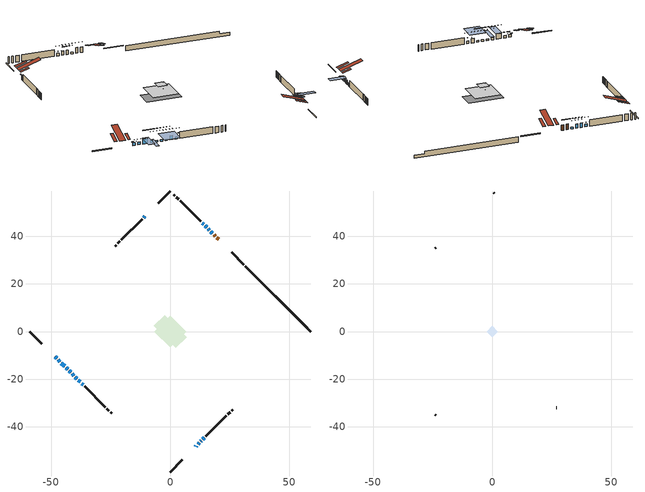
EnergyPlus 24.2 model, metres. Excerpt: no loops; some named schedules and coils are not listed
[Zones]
conditioned space
 floor outside (Floor1 construction): -1.83,0 0,1.83 1.83,0 0,-1.83 z0.61
 floor adiabatic (AdiabaticFloorConstruction): -6.66,0 0,6.66 6.66,0 0,-6.66 z0.61
 floor foundation (Slab1 construction): -6.84,2.41 -2.41,6.84 6.84,-2.41 2.41,-6.84 z-1.43
 wall outside (RimJoist1 construction): 0,-58.92 5.13,-53.79 / -58.92,0 -53.79,-5.13 / 0,58.92 -5.13,53.79 / 30.9,28.03 25.76,33.16 z0.61:0.91
 wall outside (AdiabaticWallConstruction 1): 20.25,38.68 19.6,39.32 / 18.95,39.98 18.36,40.56 z0.61:2.64
 wall outside (AdiabaticWallConstruction): 10.65,-48.28 11,-47.92 / 12.86,-46.07 13,-45.92 z0.61:1.98; -48.28,-10.65 -47.7,-11.23 / 14.01,44.91 13.44,45.49 / -37.09,-21.83 -36.52,-22.41 z0.61:1.58; -47.04,-11.88 -46.29,-12.64 / -43.68,-15.24 -43.07,-15.85 / 13.66,-45.27 14.27,-44.66 z0.61:1.53; -45.63,-13.29 -44.34,-14.59 z0.61:2.59; 11.66,-47.27 12.2,-46.72 / 16.4,42.52 15.86,43.06 / 15.21,43.72 14.67,44.26 / -10.65,48.28 -11.19,47.73 / -38.5,-20.42 -37.75,-21.18 z0.61:2.19; 17.71,41.22 17.06,41.87 / -42.42,-16.51 -41.77,-17.16 / -41.11,-17.81 -40.46,-18.46 / -39.81,-19.12 -39.16,-19.77 z0.61:1.17
 wall outside (Wall1 construction): 14.93,-44 23.54,-35.38 / -35.86,-23.06 -27.24,-31.68 / -11.85,47.08 -20.46,38.46 / 12.78,46.15 4.16,54.76 z0.61:3.05
 wall outside (Wall2 construction): 24.2,-34.72 25.09,-33.83 / -26.59,-32.34 -25.69,-33.23 / -21.12,37.8 -22.01,36.91 / 3.5,55.42 2.61,56.31 z0.61:3.05
 wall outside (Wall3 construction): 25.75,-33.18 26.19,-32.74 / -25.04,-33.89 -24.6,-34.33 / -22.67,36.25 -23.11,35.82 / 1.95,56.97 1.52,57.41 z0.61:3.05
 wall foundation (FoundationWall1 construction): 31.55,27.37,-1.43 31.55,27.37,0.61 56.19,2.74,0.61 56.19,2.74,-0.35 58.92,0,-0.35 58.92,0,-1.43
 window (WindowConstruction 12): 10.65,-48.27 11,-47.92 z0.61:1.98
 window (WindowConstruction 7): -48.27,-10.65 -47.7,-11.23 z0.61:1.58
 window (WindowConstruction 8): -47.04,-11.88 -46.29,-12.64 z0.61:1.52
 window (WindowConstruction 9): -45.63,-13.29 -44.34,-14.59 z0.61:2.59
 window (WindowConstruction 10): -43.68,-15.24 -43.07,-15.85 z0.61:1.52
 window (WindowConstruction 11): 11.66,-47.26 12.2,-46.73 z0.61:2.19
 window (WindowConstruction 14): 17.71,41.22 17.06,41.86 z0.61:1.17
 window (WindowConstruction 15): -42.41,-16.51 -41.77,-17.16 z0.61:1.17
 window (WindowConstruction 16): -41.11,-17.81 -40.46,-18.46 z0.61:1.17
 window (WindowConstruction 17): -39.81,-19.12 -39.16,-19.76 z0.61:1.17
 window (WindowConstruction 13): 12.86,-46.07 13,-45.92 z0.61:1.98
 window (WindowConstruction): 16.4,42.52 15.86,43.06 z0.61:2.19
 window (WindowConstruction 1): 15.21,43.72 14.67,44.26 z0.61:2.19
 window (WindowConstruction 2): 14.01,44.91 13.44,45.49 z0.61:1.58
 window (WindowConstruction 3): -10.65,48.27 -11.19,47.74 z0.61:2.19
 window (WindowConstruction 4): 13.66,-45.27 14.27,-44.66 z0.61:1.52
 window (WindowConstruction 5): -38.5,-20.42 -37.75,-21.18 z0.61:2.19
 window (WindowConstruction 6): -37.09,-21.83 -36.52,-22.41 z0.61:1.58
 door (Door): 20.24,38.68 19.6,39.32 z0.61:2.64
 door (Door 1): 18.95,39.98 18.36,40.56 z0.61:2.64
 ceiling adiabatic (AdiabaticFloorConstruction): 0,-6.66 6.66,0 0,6.66 -6.66,0 z0.61
 roof outside (Roof2 construction): 8.75,-50.18,3.05 2.93,-44.36,5.79 1.39,-45.89,5.79 7.21,-51.71,3.05; -50.18,-8.75,3.05 -44.36,-2.93,5.79 -45.89,-1.39,5.79 -51.71,-7.21,3.05; -8.75,50.18,3.05 -2.93,44.36,5.79 -1.39,45.89,5.79 -7.21,51.71,3.05; 22.15,36.78,3.05 16.33,30.96,5.79 17.86,29.42,5.79 23.68,35.24,3.05
 roof outside (Roof4 construction): 9.99,-48.93,3.05 7.75,-46.69,4.1 7.16,-47.28,4.1 9.4,-49.52,3.05; -48.93,-9.99,3.05 -46.69,-7.75,4.1 -47.28,-7.16,4.1 -49.52,-9.4,3.05; -9.99,48.93,3.05 -7.75,46.69,4.1 -7.16,47.28,4.1 -9.4,49.52,3.05; 20.9,38.02,3.05 18.66,35.78,4.1 19.25,35.19,4.1 21.49,37.43,3.05
attic - vented
 floor to conditioned space (Floor2 construction Reversed): -2.36,0 0,2.36 2.36,0 0,-2.36 z3.05
 floor to conditioned space (Floor3 construction Reversed): -1.83,0 0,1.83 1.83,0 0,-1.83 z3.05
 wall outside (Wall4 construction): 26.85,-32.08 27.05,-31.88 / -23.94,-34.98 -23.74,-35.19 / -23.77,35.16 -23.97,34.96 / 0.86,58.07 0.66,58.27 z0.61:3.05
 roof outside (Roof1 construction): 6.56,-52.37,3.05 3.65,-49.46,4.42 2.88,-50.23,4.42 5.79,-53.14,3.05; -52.37,-6.56,3.05 -49.46,-3.65,4.42 -50.23,-2.88,4.42 -53.14,-5.79,3.05; -6.56,52.37,3.05 -3.65,49.46,4.42 -2.88,50.23,4.42 -5.79,53.14,3.05; 24.34,34.59,3.05 21.43,31.68,4.42 22.2,30.91,4.42 25.11,33.82,3.05
shading: 11.26,-47.66 10.39,-48.54 11.46,-49.61 12.34,-48.74 z2.35; -47.37,-11.55 -48.6,-10.32 -48.64,-10.37 -47.42,-11.59 z2.04; -45.43,-13.5 -47.9,-11.02 -47.95,-11.06 -45.47,-13.54 z2.74; -44.2,-14.73 -45.77,-13.15 -50.09,-17.46 -48.51,-19.04 z2.79; -42.93,-16 -43.82,-15.1 -48.14,-19.41 -47.24,-20.31 z1.73; 12.53,-46.4 11.34,-47.59 15.65,-51.9 16.84,-50.71 z2.65; 14.69,44.23 20.08,38.85 20.12,38.89 14.73,44.28 z4.52; -38.54,-20.39 -45.65,-13.28 -45.69,-13.32 -38.58,-20.43 z5.74; -37.88,-21.05 -43.7,-15.23 -43.74,-15.27 -37.92,-21.09 z4.83; -37.43,-21.49 -41.53,-17.39 -45.85,-21.7 -41.75,-25.8 z3.61; 13.26,-45.66 12.6,-46.33 13.67,-47.4 14.34,-46.74 z2.35; 14.79,44.14 17.48,41.45 17.52,41.49 14.83,44.18 z3.71; 13.16,45.76 16.71,42.21 16.76,42.25 13.2,45.81 z4.32; 12.9,46.03 14.55,44.38 14.59,44.42 12.94,46.07 z2.34; -11.47,47.45 -10.37,48.56 -10.65,48.84 -11.75,47.74 z2.59; 14.41,-44.51 13.52,-45.41 13.8,-45.69 14.69,-44.8 z1.73; -36.02,-22.9 -40.23,-18.69 -40.27,-18.74 -36.07,-22.94 z4.63; -35.66,-23.27 -37.95,-20.97 -38,-21.01 -35.7,-23.31 z2.8
[Building]
Building 1: Terrain=Suburbs
[Site:Location]
Quebec Intl AP_QC: Latitude {deg}=46.8; Longitude {deg}=-71.38; Time Zone {hr}=-5; Elevation {m}=74; Keep Site Location Information=Yes
[Site:GroundTemperature:Shallow]
0.0108218, -2.24938, -2.43038, -1.3578, 2.94801, 7.23376, 10.9493, 13.303, 13.5029, 11.5886, 7.96783, 3.81355
[Site:WaterMainsTemperature]
Calculation Method=Schedule; Temperature Schedule=mains temperature schedule
[Material] Roughness=Rough; Thermal Absorptance=0.9
Name | Thickness {m} | Conductivity {W/m-K} | Density {kg/m3} | Specific Heat {J/kg-K} | Solar Absorptance | Visible Absorptance
asphalt or fiberglass shingles | 0.00635 | 0.162714 | 1121.4 | 1465.45 | 0.4 | 0.4
ceiling loosefill ins | 0.169333 | 0.0480833 | 16.02 | 1046.75 | 0.7 | 0.7
ceiling loosefill ins 1 | 0.254 | 0.0480833 | 16.02 | 1046.75 | 0.7 | 0.7
ceiling stud and cavity | 0.1397 | 0.367297 | 65.682 | 1177.47 | 0.7 | 0.7
ceiling stud and cavity 1 | 0.1397 | 0.205005 | 65.682 | 1177.47 | 0.7 | 0.7
concrete 4.0 in. | 0.1016 | 1.803125 | 2242.8 | 837.4 | 0.7 | 0.7
concrete 8.0 in. | 0.2032 | 1.803125 | 2242.8 | 837.4 | 0.7 | 0.7
door material | 0.04445 | 0.0451087 | 512.64 | 1214.23 | 0.7 | 0.7
exterior vertical ins | 0.0421978 | 0.029427 | 32.04 | 1214.23 | 0.7 | 0.7
floor covering | 0.0127 | 0.0433444 | 54.468 | 1339.84 | 0.6 | 0.6
floor rigid ins; rim joist rigid ins; roof rigid ins 1; wall rigid ins | 0.051816 | 0.029427 | 32.04 | 1214.23 | 0.7 | 0.7
floor rigid ins 1; wall rigid ins 1 | 0.512978 | 0.029427 | 32.04 | 1214.23 | 0.7 | 0.7
floor stud and cavity | 0.1397 | 0.0886258 | 92.3553 | 1139.71 | 0.7 | 0.7
floor stud and cavity 1 | 0.1397 | 1.75129 | 37.0049 | 1207.88 | 0.7 | 0.7
furniture material conditioned space 1 | 0.1524 | 0.115458 | 640.8 | 1214.23 | 0.6 | 0.6
gypsum board | 0.0127 | 0.160291 | 801 | 837.4 | 0.6 | 0.6
gypsum board 1 | 0.0127 | 0.160291 | 801 | 837.4 | 0.7 | 0.7
osb sheathing 0.5 in. | 0.0127 | 0.115458 | 512.64 | 1214.23 | 0.7 | 0.7
osb sheathing 0.75 in. | 0.01905 | 0.115458 | 512.64 | 1214.23 | 0.7 | 0.7
osb sheathing 2.0 in. | 0.0508 | 0.115458 | 512.64 | 1214.23 | 0.7 | 0.7
rim joist stud and cavity | 0.0508 | 0.0379815 | 125.044 | 1163.47 | 0.6 | 0.6
roof rigid ins | 0.103632 | 0.029427 | 32.04 | 1214.23 | 0.7 | 0.7
roof stud and cavity | 0.2032 | 0.0841241 | 78.34581 | 1123.46 | 0.7 | 0.7
roof stud and cavity 1 | 0.2032 | 1.4836 | 78.34581 | 1123.46 | 0.7 | 0.7
wall stud and cavity | 0.1397 | 0.181555 | 139.0536 | 1170.24 | 0.7 | 0.7
wall stud and cavity 1 | 0.1397 | 0.262716 | 139.0536 | 1170.24 | 0.7 | 0.7
wall stud and cavity 2 | 0.1397 | 0.0844025 | 139.0536 | 1170.24 | 0.7 | 0.7
wall stud and cavity 3 | 0.0889 | 6.1454 | 50.32683 | 1063.81 | 0.6 | 0.6
wall stud and cavity 4 | 0.0889 | 0.380278 | 52.3479 | 1209.89 | 0.7 | 0.7
wall stud and cavity 5 | 0.0889 | 0.391764 | 83.0341 | 1211.67 | 0.7 | 0.7
wood siding | 0.0254 | 0.102417 | 544.68 | 1172.36 | 0.4 | 0.4
wood siding 1 | 0.00254 | 0.102417 | 544.68 | 1172.36 | 0.4 | 0.4
wood siding 2; wood siding 3; wood siding 4 | 0.0254 | 0.102417 | 544.68 | 1172.36 | 0.7 | 0.7
[WindowMaterial:SimpleGlazingSystem]
Name | U-Factor {W/m2-K} | Solar Heat Gain Coefficient
WindowMaterial | 2.10767 | 0.53
WindowMaterial 1 | 2.13833 | 0.51
WindowMaterial 2 | 2.13663 | 0.51
WindowMaterial 3 | 2.063953 | 0.57
WindowMaterial 4 | 2.00661 | 0.6
WindowMaterial 5 | 2.12755 | 0.55
WindowMaterial 6 | 1.8022 | 0.4
WindowMaterial 7 | 2.07758 | 0.29
WindowMaterial 8 | 2.51422 | 0.42
[Construction]
AdiabaticFloorConstruction: floor stud and cavity 1, floor rigid ins 1, osb sheathing 0.75 in., floor covering
AdiabaticWallConstruction: wood siding 3, wall rigid ins 1, wall stud and cavity 4, gypsum board
AdiabaticWallConstruction 1: wood siding 4, wall rigid ins 1, wall stud and cavity 4, gypsum board
Door; Door 1: door material
Floor1 construction: floor stud and cavity, floor rigid ins, osb sheathing 0.75 in., floor covering
Floor2 construction Reversed: gypsum board, ceiling stud and cavity, ceiling loosefill ins
Floor3 construction Reversed: gypsum board, ceiling stud and cavity 1, ceiling loosefill ins 1
FoundationWall1 construction: concrete 8.0 in., gypsum board 1
furniture construction conditioned space 1: furniture material conditioned space 1
PartitionWallConstruction: gypsum board, wall stud and cavity 5, gypsum board
RimJoist1 construction: wood siding 2, rim joist rigid ins, osb sheathing 2.0 in., rim joist stud and cavity
Roof1 construction: asphalt or fiberglass shingles
Roof2 construction: asphalt or fiberglass shingles, roof rigid ins, osb sheathing 0.75 in., roof stud and cavity, gypsum board
Roof4 construction: asphalt or fiberglass shingles, roof rigid ins 1, osb sheathing 0.75 in., roof stud and cavity 1, gypsum board
Slab1 construction: concrete 4.0 in.
Wall1 construction: wood siding, wall rigid ins, osb sheathing 0.5 in., wall stud and cavity, gypsum board
Wall2 construction: wood siding, wall rigid ins, osb sheathing 0.5 in., wall stud and cavity 1, gypsum board
Wall3 construction: wood siding, osb sheathing 0.5 in., wall stud and cavity 2, gypsum board
Wall4 construction: wood siding 1, wall stud and cavity 3
WindowConstruction; WindowConstruction 1; WindowConstruction 11; WindowConstruction 3: WindowMaterial
WindowConstruction 10; WindowConstruction 4: WindowMaterial 2
WindowConstruction 12: WindowMaterial 6
WindowConstruction 13: WindowMaterial 7
WindowConstruction 14; WindowConstruction 15; WindowConstruction 16; WindowConstruction 17: WindowMaterial 8
WindowConstruction 2; WindowConstruction 6; WindowConstruction 7: WindowMaterial 1
WindowConstruction 5: WindowMaterial 3
WindowConstruction 8: WindowMaterial 4
WindowConstruction 9: WindowMaterial 5
[Zone] Multiplier=1; Part of Total Floor Area=Yes
Name | Volume {m3}
attic - vented | 3.97138
conditioned space | 508.7
[Space]
Name | Zone | Volume {m3}
attic - vented 1 | attic - vented | 3.97138
conditioned space 1 | conditioned space | 508.7
[ZoneInfiltration:EffectiveLeakageArea]
infil attic - vented 1: Zone or Space=attic - vented 1; Schedule=Always On Discrete; Effective Air Leakage Area {cm2}=658.708; Stack Coefficient=0.000264921; Wind Coefficient=1.09971e-05
[ZoneMixing]
whole house fan mix: Zone or Space=attic - vented; Schedule=Always On Continuous; Design Flow Rate Calculation Method=Flow/Zone; Design Flow Rate {m3/s}=0; Source Zone or Space=conditioned space
[SurfaceProperty:ExposedFoundationPerimeter]
Slab1: Exposed Perimeter Calculation Method=TotalExposedPerimeter; Total Exposed Perimeter {m}=38.711
[InternalMass] Zone or ZoneList=conditioned space; Space or SpaceList=conditioned space 1
Name | Construction | Surface Area {m2}
furniture mass conditioned space 1 | furniture construction conditioned space 1 | 70.968
partition wall mass | PartitionWallConstruction | 177.42
[Lights]
interior lighting: Zone or ZoneList or Space or SpaceList=conditioned space 1; Schedule=interior lighting schedule; Design Level Calculation Method=LightingLevel; Lighting Level {W}=343.2; Return Air Fraction=0; Fraction Radiant=0.6; Fraction Visible=0.2; Fraction Replaceable=1
[People]
occupants: Zone or ZoneList or Space or SpaceList=conditioned space 1; Number of People Schedule=occupants schedule; Number of People Calculation Method=People; Number of People=3; Fraction Radiant=0.314171; Sensible Heat Fraction=0.56303; Activity Level Schedule=occupants activity schedule; Carbon Dioxide Generation Rate {m3/s-W}=0; Enable ASHRAE 55 Comfort Warnings=No; Mean Radiant Temperature Calculation Type=EnclosureAveraged
[ElectricEquipment] Zone or ZoneList or Space or SpaceList=conditioned space 1; Design Level Calculation Method=EquipmentLevel
Name | Schedule | Design Level {W} | Fraction Latent | Fraction Radiant | Fraction Lost
clothes dryer | clothes dryer schedule | 140.772 | 0.015 | 0.081 | 0.85
clothes washer | clothes washer schedule | 32.1985 | 0.03 | 0.162 | 0.7
cooking range | cooking range schedule | 215.147 | 0.08 | 0.432 | 0.2
dishwasher | dishwasher schedule | 66.8632 | 0.3 | 0.18 | 0.4
fridge | fridge schedule | 72.9452 | 0 | 0.6 | 0
mech vent house fan | mech vent house fan schedule | 0 | 0 | 0 | 1
mech vent house fan cfis | mech vent house fan cfis schedule | 0 | 0 | 0 | 0
mech vent range fan 0 | mech vent range fan 0 schedule | 57 | 0 | 0 | 1
misc plug loads | misc plug loads schedule | 494.7 | 0.045 | 0.513 | 0.1
whole house fan | Always On Discrete | 0 | 0 | 0 | 1
[OtherEquipment] Zone or ZoneList or Space or SpaceList=conditioned space 1; Design Level Calculation Method=EquipmentLevel
Name | Fuel Type | Schedule | Design Level {W} | Fraction Latent | Fraction Radiant | Fraction Lost
clothes dryer 1 | Electricity | clothes dryer schedule | 0 | 0.015 | 0.081 | 0.85
cooking range 1 | Electricity | cooking range schedule | 0 | 0.08 | 0.432 | 0.2
general water use latent | None | general water use schedule | 62.594 | 1 | 0 | 0
general water use sensible | None | general water use schedule | -61.6891 | 0 | 0.6 | 0
mech vent house fan latent load | None | Always On Discrete | 0 | 1 | 0 | 0
mech vent house fan sensible load | None | Always On Discrete | 0 | 0 | 0 | 0
water heater energy adjustment1 | Electricity | Always On Discrete | 0.01 | 0 | 0 | 1
[ZoneInfiltration:DesignFlowRate] Zone or ZoneList or Space or SpaceList=conditioned space 1; Schedule=Always On Discrete; Design Flow Rate Calculation Method=Flow/Zone; Design Flow Rate {m3/s}=0
infil flow; natural vent flow; whole house fan flow
[ZoneControl:Thermostat]
conditioned space Thermostat: Zone or ZoneList=conditioned space; Control Type Schedule=conditioned space Thermostat Schedule; Control 1=conditioned space temperature setpoint; Temperature Difference Between Cutout And Setpoint {deltaC}=0
[ThermostatSetpoint:DualSetpoint]
conditioned space temperature setpoint: Heating Setpoint Temperature Schedule=heating setpoint; Cooling Setpoint Temperature Schedule=cooling setpoint
[AirLoopHVAC:UnitarySystem]
unit heater unitary system: Control Type=Load; Controlling Zone or Thermostat Location=conditioned space; Dehumidification Control Type=None; Availability Schedule=Always On Discrete; Supply Fan=unit heater supply fan; Fan Placement=BlowThrough; Supply Air Fan Operating Mode Schedule=unit heater auto fan schedule; Heating Coil=unit heater htg coil; DX Heating Coil Sizing Ratio=1; Use DOAS DX Cooling Coil=No; Minimum Supply Air Temperature {C}=2; Latent Load Control=SensibleOnlyLoadControl; Cooling Supply Air Flow Rate Method=None; Heating Supply Air Flow Rate Method=SupplyAirFlowRate; Heating Supply Air Flow Rate {m3/s}=0.575304; No Load Supply Air Flow Rate Method=SupplyAirFlowRate; No Load Supply Air Flow Rate {m3/s}=0; No Load Supply Air Flow Rate Control Set To Low Speed=Yes; Maximum Supply Air Temperature {C}=48.8889; Maximum Outdoor Dry-Bulb Temperature for Supplemental Heater Operation {C}=21; Ancillary On-Cycle Electric Power {W}=0; Ancillary Off-Cycle Electric Power {W}=0
[Zone equipment]
conditioned space: unit heater unitary system, electric baseboard
[Foundation:Kiva]
Foundation Kiva 1: Initial Indoor Air Temperature {C}=18; Wall Height Above Grade {m}=0.609996; Wall Depth Below Slab {m}=0.2032; Custom Block Material Name 1=exterior vertical ins; Custom Block Depth 1 {m}=2.04; Custom Block X Position 1 {m}=0.2159; Custom Block Z Position 1 {m}=0
[Foundation:Kiva:Settings]
Soil Conductivity {W/m-K}=0.849921; Soil Density {kg/m3}=1842.3; Soil Specific Heat {J/kg-K}=418.7; Ground Solar Absorptivity=0.9; Ground Thermal Absorptivity=0.9; Ground Surface Roughness {m}=0.03; Far-Field Width {m}=40; Deep-Ground Boundary Condition=ZeroFlux; Deep-Ground Depth {m}=40; Minimum Cell Dimension {m}=0.2; Maximum Cell Growth Coefficient=3; Simulation Timestep=Timestep
[Exterior:Lights]
exterior lighting: Schedule=exterior lighting schedule; Design Level {W}=75.6
[EnergyManagementSystem:Sensor] Output:Variable or Output:Meter Index Key=conditioned space
Name | Output:Variable or Output:Meter
conditioned_space_clg_unmet_s | Zone Cooling Setpoint Not Met Time
conditioned_space_htg_unmet_s | Zone Heating Setpoint Not Met Time
fridge_tin_s; tin_s; tin_s_1 | Zone Mean Air Temperature
tout_s | Zone Outdoor Air Drybulb Temperature
win_s | Zone Air Humidity Ratio
[Schedule:Constant]
Name | Hourly Value
Always On Continuous; mech vent house fan schedule; mech vent house fan cfis schedule; Always On Discrete | 1
occupants activity schedule | 117.228
fridge schedule; unit heater auto fan schedule | 0
[Schedule:Week:Daily]
interior lighting schedule Week Rule - Jan1-Jan27: interior lighting schedule day, interior lighting schedule day, interior lighting schedule day, interior lighting schedule day, interior lighting schedule day, interior lighting schedule day, interior lighting schedule day, interior lighting schedule default day, interior lighting schedule default day, interior lighting schedule default day, interior lighting schedule default day, interior lighting schedule default day
interior lighting schedule Week Rule - Jan28-Feb3: interior lighting schedule day, interior lighting schedule day, interior lighting schedule day, interior lighting schedule day, interior lighting schedule day 1, interior lighting schedule day 1, interior lighting schedule day 1, interior lighting schedule default day, interior lighting schedule default day, interior lighting schedule default day, interior lighting schedule default day, interior lighting schedule default day
interior lighting schedule Week Rule - Feb4-Feb24: interior lighting schedule day 1, interior lighting schedule day 1, interior lighting schedule day 1, interior lighting schedule day 1, interior lighting schedule day 1, interior lighting schedule day 1, interior lighting schedule day 1, interior lighting schedule default day, interior lighting schedule default day, interior lighting schedule default day, interior lighting schedule default day, interior lighting schedule default day
interior lighting schedule Week Rule - Feb25-Mar3: interior lighting schedule day 1, interior lighting schedule day 1, interior lighting schedule day 1, interior lighting schedule day 1, interior lighting schedule day 2, interior lighting schedule day 2, interior lighting schedule day 2, interior lighting schedule default day, interior lighting schedule default day, interior lighting schedule default day, interior lighting schedule default day, interior lighting schedule default day
interior lighting schedule Week Rule - Mar4-Mar31: interior lighting schedule day 2, interior lighting schedule day 2, interior lighting schedule day 2, interior lighting schedule day 2, interior lighting schedule day 2, interior lighting schedule day 2, interior lighting schedule day 2, interior lighting schedule default day, interior lighting schedule default day, interior lighting schedule default day, interior lighting schedule default day, interior lighting schedule default day
interior lighting schedule Week Rule - Apr1-Apr28: interior lighting schedule day 3, interior lighting schedule day 3, interior lighting schedule day 3, interior lighting schedule day 3, interior lighting schedule day 3, interior lighting schedule day 3, interior lighting schedule day 3, interior lighting schedule default day, interior lighting schedule default day, interior lighting schedule default day, interior lighting schedule default day, interior lighting schedule default day
interior lighting schedule Week Rule - Apr29-May5: interior lighting schedule day 3, interior lighting schedule day 3, interior lighting schedule day 4, interior lighting schedule day 4, interior lighting schedule day 4, interior lighting schedule day 4, interior lighting schedule day 4, interior lighting schedule default day, interior lighting schedule default day, interior lighting schedule default day, interior lighting schedule default day, interior lighting schedule default day
interior lighting schedule Week Rule - May6-May26: interior lighting schedule day 4, interior lighting schedule day 4, interior lighting schedule day 4, interior lighting schedule day 4, interior lighting schedule day 4, interior lighting schedule day 4, interior lighting schedule day 4, interior lighting schedule default day, interior lighting schedule default day, interior lighting schedule default day, interior lighting schedule default day, interior lighting schedule default day
interior lighting schedule Week Rule - May27-Jun2: interior lighting schedule day 4, interior lighting schedule day 4, interior lighting schedule day 4, interior lighting schedule day 4, interior lighting schedule day 4, interior lighting schedule day 5, interior lighting schedule day 5, interior lighting schedule default day, interior lighting schedule default day, interior lighting schedule default day, interior lighting schedule default day, interior lighting schedule default day
interior lighting schedule Week Rule - Jun3-Jun30: interior lighting schedule day 5, interior lighting schedule day 5, interior lighting schedule day 5, interior lighting schedule day 5, interior lighting schedule day 5, interior lighting schedule day 5, interior lighting schedule day 5, interior lighting schedule default day, interior lighting schedule default day, interior lighting schedule default day, interior lighting schedule default day, interior lighting schedule default day
interior lighting schedule Week Rule - Jul1-Jul28: interior lighting schedule day 6, interior lighting schedule day 6, interior lighting schedule day 6, interior lighting schedule day 6, interior lighting schedule day 6, interior lighting schedule day 6, interior lighting schedule day 6, interior lighting schedule default day, interior lighting schedule default day, interior lighting schedule default day, interior lighting schedule default day, interior lighting schedule default day
interior lighting schedule Week Rule - Jul29-Aug4: interior lighting schedule day 6, interior lighting schedule day 6, interior lighting schedule day 6, interior lighting schedule day 7, interior lighting schedule day 7, interior lighting schedule day 7, interior lighting schedule day 7, interior lighting schedule default day, interior lighting schedule default day, interior lighting schedule default day, interior lighting schedule default day, interior lighting schedule default day
interior lighting schedule Week Rule - Aug5-Aug25: interior lighting schedule day 7, interior lighting schedule day 7, interior lighting schedule day 7, interior lighting schedule day 7, interior lighting schedule day 7, interior lighting schedule day 7, interior lighting schedule day 7, interior lighting schedule default day, interior lighting schedule default day, interior lighting schedule default day, interior lighting schedule default day, interior lighting schedule default day
interior lighting schedule Week Rule - Aug26-Sep1: interior lighting schedule day 7, interior lighting schedule day 7, interior lighting schedule day 7, interior lighting schedule day 7, interior lighting schedule day 7, interior lighting schedule day 7, interior lighting schedule day 8, interior lighting schedule default day, interior lighting schedule default day, interior lighting schedule default day, interior lighting schedule default day, interior lighting schedule default day
interior lighting schedule Week Rule - Sep2-Sep29: interior lighting schedule day 8, interior lighting schedule day 8, interior lighting schedule day 8, interior lighting schedule day 8, interior lighting schedule day 8, interior lighting schedule day 8, interior lighting schedule day 8, interior lighting schedule default day, interior lighting schedule default day, interior lighting schedule default day, interior lighting schedule default day, interior lighting schedule default day
interior lighting schedule Week Rule - Sep30-Oct6: interior lighting schedule day 8, interior lighting schedule day 9, interior lighting schedule day 9, interior lighting schedule day 9, interior lighting schedule day 9, interior lighting schedule day 9, interior lighting schedule day 9, interior lighting schedule default day, interior lighting schedule default day, interior lighting schedule default day, interior lighting schedule default day, interior lighting schedule default day
interior lighting schedule Week Rule - Oct7-Oct27: interior lighting schedule day 9, interior lighting schedule day 9, interior lighting schedule day 9, interior lighting schedule day 9, interior lighting schedule day 9, interior lighting schedule day 9, interior lighting schedule day 9, interior lighting schedule default day, interior lighting schedule default day, interior lighting schedule default day, interior lighting schedule default day, interior lighting schedule default day
interior lighting schedule Week Rule - Oct28-Nov3: interior lighting schedule day 9, interior lighting schedule day 9, interior lighting schedule day 9, interior lighting schedule day 9, interior lighting schedule day 10, interior lighting schedule day 10, interior lighting schedule day 10, interior lighting schedule default day, interior lighting schedule default day, interior lighting schedule default day, interior lighting schedule default day, interior lighting schedule default day
interior lighting schedule Week Rule - Nov4-Nov24: interior lighting schedule day 10, interior lighting schedule day 10, interior lighting schedule day 10, interior lighting schedule day 10, interior lighting schedule day 10, interior lighting schedule day 10, interior lighting schedule day 10, interior lighting schedule default day, interior lighting schedule default day, interior lighting schedule default day, interior lighting schedule default day, interior lighting schedule default day
interior lighting schedule Week Rule - Nov25-Dec1: interior lighting schedule day 10, interior lighting schedule day 10, interior lighting schedule day 10, interior lighting schedule day 10, interior lighting schedule day 10, interior lighting schedule day 10, interior lighting schedule day 11, interior lighting schedule default day, interior lighting schedule default day, interior lighting schedule default day, interior lighting schedule default day, interior lighting schedule default day
interior lighting schedule Week Rule - Dec2-Dec31: interior lighting schedule day 11, interior lighting schedule day 11, interior lighting schedule day 11, interior lighting schedule day 11, interior lighting schedule day 11, interior lighting schedule day 11, interior lighting schedule day 11, interior lighting schedule default day, interior lighting schedule default day, interior lighting schedule default day, interior lighting schedule default day, interior lighting schedule default day
occupants schedule Week Rule - Jan1-Dec31: occupants schedule day, occupants schedule day, occupants schedule day, occupants schedule day, occupants schedule day, occupants schedule day, occupants schedule day, occupants schedule default day, occupants schedule default day, occupants schedule default day, occupants schedule default day, occupants schedule default day
clothes dryer schedule Week Rule - Jan1-Dec31: clothes dryer schedule day, clothes dryer schedule day, clothes dryer schedule day, clothes dryer schedule day, clothes dryer schedule day, clothes dryer schedule day, clothes dryer schedule day, clothes dryer schedule default day, clothes dryer schedule default day, clothes dryer schedule default day, clothes dryer schedule default day, clothes dryer schedule default day
clothes washer schedule Week Rule - Jan1-Dec31: clothes washer schedule day, clothes washer schedule day, clothes washer schedule day, clothes washer schedule day, clothes washer schedule day, clothes washer schedule day, clothes washer schedule day, clothes washer schedule default day, clothes washer schedule default day, clothes washer schedule default day, clothes washer schedule default day, clothes washer schedule default day
cooking range schedule Week Rule - Jan1-Dec31: cooking range schedule day, cooking range schedule day, cooking range schedule day, cooking range schedule day, cooking range schedule day, cooking range schedule day, cooking range schedule day, cooking range schedule default day, cooking range schedule default day, cooking range schedule default day, cooking range schedule default day, cooking range schedule default day
dishwasher schedule Week Rule - Jan1-Dec31: dishwasher schedule day, dishwasher schedule day, dishwasher schedule day, dishwasher schedule day, dishwasher schedule day, dishwasher schedule day, dishwasher schedule day, dishwasher schedule default day, dishwasher schedule default day, dishwasher schedule default day, dishwasher schedule default day, dishwasher schedule default day
mech vent range fan 0 schedule Week Rule - Jan1-Dec31: mech vent range fan 0 schedule day, mech vent range fan 0 schedule day, mech vent range fan 0 schedule day, mech vent range fan 0 schedule day, mech vent range fan 0 schedule day, mech vent range fan 0 schedule day, mech vent range fan 0 schedule day, mech vent range fan 0 schedule default day, mech vent range fan 0 schedule default day, mech vent range fan 0 schedule default day, mech vent range fan 0 schedule default day, mech vent range fan 0 schedule default day
misc plug loads schedule Week Rule - Jan1-Dec31: misc plug loads schedule day, misc plug loads schedule day, misc plug loads schedule day, misc plug loads schedule day, misc plug loads schedule day, misc plug loads schedule day, misc plug loads schedule day, misc plug loads schedule default day, misc plug loads schedule default day, misc plug loads schedule default day, misc plug loads schedule default day, misc plug loads schedule default day
general water use schedule Week Rule - Jan1-Dec31: general water use schedule day, general water use schedule day, general water use schedule day, general water use schedule day, general water use schedule day, general water use schedule day, general water use schedule day, general water use schedule default day, general water use schedule default day, general water use schedule default day, general water use schedule default day, general water use schedule default day
exterior lighting schedule Week Rule - Jan1-Jan27: exterior lighting schedule day, exterior lighting schedule day, exterior lighting schedule day, exterior lighting schedule day, exterior lighting schedule day, exterior lighting schedule day, exterior lighting schedule day, exterior lighting schedule default day, exterior lighting schedule default day, exterior lighting schedule default day, exterior lighting schedule default day, exterior lighting schedule default day
exterior lighting schedule Week Rule - Jan28-Feb3: exterior lighting schedule day, exterior lighting schedule day, exterior lighting schedule day, exterior lighting schedule day, exterior lighting schedule day 1, exterior lighting schedule day 1, exterior lighting schedule day 1, exterior lighting schedule default day, exterior lighting schedule default day, exterior lighting schedule default day, exterior lighting schedule default day, exterior lighting schedule default day
exterior lighting schedule Week Rule - Feb4-Feb24: exterior lighting schedule day 1, exterior lighting schedule day 1, exterior lighting schedule day 1, exterior lighting schedule day 1, exterior lighting schedule day 1, exterior lighting schedule day 1, exterior lighting schedule day 1, exterior lighting schedule default day, exterior lighting schedule default day, exterior lighting schedule default day, exterior lighting schedule default day, exterior lighting schedule default day
exterior lighting schedule Week Rule - Feb25-Mar3: exterior lighting schedule day 1, exterior lighting schedule day 1, exterior lighting schedule day 1, exterior lighting schedule day 1, exterior lighting schedule day 2, exterior lighting schedule day 2, exterior lighting schedule day 2, exterior lighting schedule default day, exterior lighting schedule default day, exterior lighting schedule default day, exterior lighting schedule default day, exterior lighting schedule default day
[Schedule:Year]
interior lighting schedule: interior lighting schedule Week Rule - Jan1-Jan27, 1, 1, 1, 27, interior lighting schedule Week Rule - Jan28-Feb3, 1, 28, 2, 3, interior lighting schedule Week Rule - Feb4-Feb24, 2, 4, 2, 24, interior lighting schedule Week Rule - Feb25-Mar3, 2, 25, 3, 3, interior lighting schedule Week Rule - Mar4-Mar31, 3, 4, 3, 31, interior lighting schedule Week Rule - Apr1-Apr28, 4, 1, 4, 28, interior lighting schedule Week Rule - Apr29-May5, 4, 29, 5, 5, interior lighting schedule Week Rule - May6-May26, 5, 6, 5, 26, interior lighting schedule Week Rule - May27-Jun2, 5, 27, 6, 2, interior lighting schedule Week Rule - Jun3-Jun30, 6, 3, 6, 30, interior lighting schedule Week Rule - Jul1-Jul28, 7, 1, 7, 28, interior lighting schedule Week Rule - Jul29-Aug4, 7, 29, 8, 4, interior lighting schedule Week Rule - Aug5-Aug25, 8, 5, 8, 25, interior lighting schedule Week Rule - Aug26-Sep1, 8, 26, 9, 1, interior lighting schedule Week Rule - Sep2-Sep29, 9, 2, 9, 29, interior lighting schedule Week Rule - Sep30-Oct6, 9, 30, 10, 6, interior lighting schedule Week Rule - Oct7-Oct27, 10, 7, 10, 27, interior lighting schedule Week Rule - Oct28-Nov3, 10, 28, 11, 3, interior lighting schedule Week Rule - Nov4-Nov24, 11, 4, 11, 24, interior lighting schedule Week Rule - Nov25-Dec1, 11, 25, 12, 1, interior lighting schedule Week Rule - Dec2-Dec31, 12, 2, 12, 31
occupants schedule: occupants schedule Week Rule - Jan1-Dec31, 1, 1, 12, 31
clothes dryer schedule: clothes dryer schedule Week Rule - Jan1-Dec31, 1, 1, 12, 31
clothes washer schedule: clothes washer schedule Week Rule - Jan1-Dec31, 1, 1, 12, 31
cooking range schedule: cooking range schedule Week Rule - Jan1-Dec31, 1, 1, 12, 31
dishwasher schedule: dishwasher schedule Week Rule - Jan1-Dec31, 1, 1, 12, 31
mech vent range fan 0 schedule: mech vent range fan 0 schedule Week Rule - Jan1-Dec31, 1, 1, 12, 31
misc plug loads schedule: misc plug loads schedule Week Rule - Jan1-Dec31, 1, 1, 12, 31
general water use schedule: general water use schedule Week Rule - Jan1-Dec31, 1, 1, 12, 31
exterior lighting schedule: exterior lighting schedule Week Rule - Jan1-Jan27, 1, 1, 1, 27, exterior lighting schedule Week Rule - Jan28-Feb3, 1, 28, 2, 3, exterior lighting schedule Week Rule - Feb4-Feb24, 2, 4, 2, 24, exterior lighting schedule Week Rule - Feb25-Mar3, 2, 25, 3, 3, exterior lighting schedule Week Rule - Mar4-Mar31, 3, 4, 3, 31, exterior lighting schedule Week Rule - Apr1-Apr28, 4, 1, 4, 28, exterior lighting schedule Week Rule - Apr29-May5, 4, 29, 5, 5, exterior lighting schedule Week Rule - May6-May26, 5, 6, 5, 26, exterior lighting schedule Week Rule - May27-Jun2, 5, 27, 6, 2, exterior lighting schedule Week Rule - Jun3-Jun30, 6, 3, 6, 30, exterior lighting schedule Week Rule - Jul1-Jul28, 7, 1, 7, 28, exterior lighting schedule Week Rule - Jul29-Aug4, 7, 29, 8, 4, exterior lighting schedule Week Rule - Aug5-Aug25, 8, 5, 8, 25, exterior lighting schedule Week Rule - Aug26-Sep1, 8, 26, 9, 1, exterior lighting schedule Week Rule - Sep2-Sep29, 9, 2, 9, 29, exterior lighting schedule Week Rule - Sep30-Oct6, 9, 30, 10, 6, exterior lighting schedule Week Rule - Oct7-Oct27, 10, 7, 10, 27, exterior lighting schedule Week Rule - Oct28-Nov3, 10, 28, 11, 3, exterior lighting schedule Week Rule - Nov4-Nov24, 11, 4, 11, 24, exterior lighting schedule Week Rule - Nov25-Dec1, 11, 25, 12, 1, exterior lighting schedule Week Rule - Dec2-Dec31, 12, 2, 12, 31
[Schedule:Compact]
conditioned space Thermostat Schedule: Through: 12/31, For: AllDays, Until: 24:00, 4
mains temperature schedule: Through: 01/01, For: AllDays, Until: 24:00, 5.175, Through: 01/02, For: AllDays, Until: 24:00, 5.10167, Through: 01/03, For: AllDays, Until: 24:00, 5.02889, Through: 01/04, For: AllDays, Until: 24:00, 4.95778, Through: 01/05, For: AllDays, Until: 24:00, 4.88778, Through: 01/06, For: AllDays, Until: 24:00, 4.81833, Through: 01/07, For: AllDays, Until: 24:00, 4.75056, Through: 01/08, For: AllDays, Until: 24:00, 4.68389, Through: 01/09, For: AllDays, Until: 24:00, 4.61833, Through: 01/10, For: AllDays, Until: 24:00, 4.55389, Through: 01/11, For: AllDays, Until: 24:00, 4.49056, Through: 01/12, For: AllDays, Until: 24:00, 4.42889, Through: 01/13, For: AllDays, Until: 24:00, 4.36778, Through: 01/14, For: AllDays, Until: 24:00, 4.30889, Through: 01/15, For: AllDays, Until: 24:00, 4.25056, Through: 01/16, For: AllDays, Until: 24:00, 4.19389, Through: 01/17, For: AllDays, Until: 24:00, 4.13833, Through: 01/18, For: AllDays, Until: 24:00, 4.08444, Through: 01/19, For: AllDays, Until: 24:00, 4.03167, Through: 01/20, For: AllDays, Until: 24:00, 3.98056, Through: 01/21, For: AllDays, Until: 24:00, 3.93056, Through: 01/22, For: AllDays, Until: 24:00, 3.88222, Through: 01/23, For: AllDays, Until: 24:00, 3.835, Through: 01/24, For: AllDays, Until: 24:00, 3.78944, Through: 01/25, For: AllDays, Until: 24:00, 3.74556, Through: 01/26, For: AllDays, Until: 24:00, 3.70278, Through: 01/27, For: AllDays, Until: 24:00, 3.66167, Through: 01/28, For: AllDays, Until: 24:00, 3.62167, Through: 01/29, For: AllDays, Until: 24:00, 3.58389, Through: 01/30, For: AllDays, Until: 24:00, 3.54722, Through: 01/31, For: AllDays, Until: 24:00, 3.51167, Through: 02/01, For: AllDays, Until: 24:00, 3.47833, Through: 02/02, For: AllDays, Until: 24:00, 3.44611, Through: 02/03, For: AllDays, Until: 24:00, 3.41556, Through: 02/04, For: AllDays, Until: 24:00, 3.38667, Through: 02/05, For: AllDays, Until: 24:00, 3.35944, Through: 02/06, For: AllDays, Until: 24:00, 3.33389, Through: 02/07, For: AllDays, Until: 24:00, 3.30944, Through: 02/08, For: AllDays, Until: 24:00, 3.28667, Through: 02/09, For: AllDays, Until: 24:00, 3.26611, Through: 02/10, For: AllDays, Until: 24:00, 3.24667, Through: 02/11, For: AllDays, Until: 24:00, 3.22889, Through: 02/12, For: AllDays, Until: 24:00, 3.21278, Through: 02/13, For: AllDays, Until: 24:00, 3.19833, Through: 02/14, For: AllDays, Until: 24:00, 3.18556, Through: 02/15, For: AllDays, Until: 24:00, 3.17389, Through: 02/16, For: AllDays, Until: 24:00, 3.16444, Through: 02/17, For: AllDays, Until: 24:00, 3.15667, Through: 02/18, For: AllDays, Until: 24:00, 3.15056, Through: 02/19, For: AllDays, Until: 24:00, 3.14556, Through: 02/20, For: AllDays, Until: 24:00, 3.14278, Through: 02/21, For: AllDays, Until: 24:00, 3.14111, Through: 02/22, For: AllDays, Until: 24:00, 3.14167, Through: 02/23, For: AllDays, Until: 24:00, 3.14333, Through: 02/24, For: AllDays, Until: 24:00, 3.14722, Through: 02/25, For: AllDays, Until: 24:00, 3.15222, Through: 02/26, For: AllDays, Until: 24:00, 3.15944, Through: 02/27, For: AllDays, Until: 24:00, 3.16778, Through: 02/28, For: AllDays, Until: 24:00, 3.17778, Through: 03/01, For: AllDays, Until: 24:00, 3.18944, Through: 03/02, For: AllDays, Until: 24:00, 3.20333, Through: 03/03, For: AllDays, Until: 24:00, 3.21833, Through: 03/04, For: AllDays, Until: 24:00, 3.235, Through: 03/05, For: AllDays, Until: 24:00, 3.25333, Through: 03/06, For: AllDays, Until: 24:00, 3.27333, Through: 03/07, For: AllDays, Until: 24:00, 3.29444, Through: 03/08, For: AllDays, Until: 24:00, 3.31778, Through: 03/09, For: AllDays, Until: 24:00, 3.34222, Through: 03/10, For: AllDays, Until: 24:00, 3.36889, Through: 03/11, For: AllDays, Until: 24:00, 3.39667, Through: 03/12, For: AllDays, Until: 24:00, 3.42611, Through: 03/13, For: AllDays, Until: 24:00, 3.45722, Through: 03/14, For: AllDays, Until: 24:00, 3.49, Through: 03/15, For: AllDays, Until: 24:00, 3.52389, Through: 03/16, For: AllDays, Until: 24:00, 3.55944, Through: 03/17, For: AllDays, Until: 24:00, 3.59667, Through: 03/18, For: AllDays, Until: 24:00, 3.63556, Through: 03/19, For: AllDays, Until: 24:00, 3.67556, Through: 03/20, For: AllDays, Until: 24:00, 3.71722, Through: 03/21, For: AllDays, Until: 24:00, 3.76056, Through: 03/22, For: AllDays, Until: 24:00, 3.80556, Through: 03/23, For: AllDays, Until: 24:00, 3.85111, Through: 03/24, For: AllDays, Until: 24:00, 3.89889, Through: 03/25, For: AllDays, Until: 24:00, 3.94778, Through: 03/26, For: AllDays, Until: 24:00, 3.99833, Through: 03/27, For: AllDays, Until: 24:00, 4.05, Through: 03/28, For: AllDays, Until: 24:00, 4.10333, Through: 03/29, For: AllDays, Until: 24:00, 4.15778, Through: 03/30, For: AllDays, Until: 24:00, 4.21333, Through: 03/31, For: AllDays, Until: 24:00, 4.27056, Through: 04/01, For: AllDays, Until: 24:00, 4.32944, Through: 04/02, For: AllDays, Until: 24:00, 4.38889, Through: 04/03, For: AllDays, Until: 24:00, 4.45, Through: 04/04, For: AllDays, Until: 24:00, 4.51222, Through: 04/05, For: AllDays, Until: 24:00, 4.57611, Through: 04/06, For: AllDays, Until: 24:00, 4.64056, Through: 04/07, For: AllDays, Until: 24:00, 4.70667, Through: 04/08, For: AllDays, Until: 24:00, 4.77389, Through: 04/09, For: AllDays, Until: 24:00, 4.84222, Through: 04/10, For: AllDays, Until: 24:00, 4.91167, Through: 04/11, For: AllDays, Until: 24:00, 4.98278, Through: 04/12, For: AllDays, Until: 24:00, 5.05444, Through: 04/13, For: AllDays, Until: 24:00, 5.12722, Through: 04/14, For: AllDays, Until: 24:00, 5.20111, Through: 04/15, For: AllDays, Until: 24:00, 5.27611, Through: 04/16, For: AllDays, Until: 24:00, 5.35167, Through: 04/17, For: AllDays, Until: 24:00, 5.42889, Through: 04/18, For: AllDays, Until: 24:00, 5.50667, Through: 04/19, For: AllDays, Until: 24:00, 5.58556, Through: 04/20, For: AllDays, Until: 24:00, 5.665, Through: 04/21, For: AllDays, Until: 24:00, 5.74611, Through: 04/22, For: AllDays, Until: 24:00, 5.82722, Through: 04/23, For: AllDays, Until: 24:00, 5.91, Through: 04/24, For: AllDays, Until: 24:00, 5.99278, Through: 04/25, For: AllDays, Until: 24:00, 6.07722, Through: 04/26, For: AllDays, Until: 24:00, 6.16167, Through: 04/27, For: AllDays, Until: 24:00, 6.24722, Through: 04/28, For: AllDays, Until: 24:00, 6.33389, Through: 04/29, For: AllDays, Until: 24:00, 6.42056, Through: 04/30, For: AllDays, Until: 24:00, 6.50833, Through: 05/01, For: AllDays, Until: 24:00, 6.59667, Through: 05/02, For: AllDays, Until: 24:00, 6.68556, Through: 05/03, For: AllDays, Until: 24:00, 6.775, Through: 05/04, For: AllDays, Until: 24:00, 6.86556, Through: 05/05, For: AllDays, Until: 24:00, 6.95611, Through: 05/06, For: AllDays, Until: 24:00, 7.04722, Through: 05/07, For: AllDays, Until: 24:00, 7.13889, Through: 05/08, For: AllDays, Until: 24:00, 7.23111, Through: 05/09, For: AllDays, Until: 24:00, 7.32333, Through: 05/10, For: AllDays, Until: 24:00, 7.41667, Through: 05/11, For: AllDays, Until: 24:00, 7.51, Through: 05/12, For: AllDays, Until: 24:00, 7.60389, Through: 05/13, For: AllDays, Until: 24:00, 7.69778, Through: 05/14, For: AllDays, Until: 24:00, 7.79222, Through: 05/15, For: AllDays, Until: 24:00, 7.88667, Through: 05/16, For: AllDays, Until: 24:00, 7.98167, Through: 05/17, For: AllDays, Until: 24:00, 8.07667, Through: 05/18, For: AllDays, Until: 24:00, 8.17167, Through: 05/19, For: AllDays, Until: 24:00, 8.26722, Through: 05/20, For: AllDays, Until: 24:00, 8.36278, Through: 05/21, For: AllDays, Until: 24:00, 8.45833, Through: 05/22, For: AllDays, Until: 24:00, 8.55444, Through: 05/23, For: AllDays, Until: 24:00, 8.65, Through: 05/24, For: AllDays, Until: 24:00, 8.74611, Through: 05/25, For: AllDays, Until: 24:00, 8.84167, Through: 05/26, For: AllDays, Until: 24:00, 8.93722, Through: 05/27, For: AllDays, Until: 24:00, 9.03333, Through: 05/28, For: AllDays, Until: 24:00, 9.12889, Through: 05/29, For: AllDays, Until: 24:00, 9.22389, Through: 05/30, For: AllDays, Until: 24:00, 9.31944, Through: 05/31, For: AllDays, Until: 24:00, 9.41444, Through: 06/01, For: AllDays, Until: 24:00, 9.50944, Through: 06/02, For: AllDays, Until: 24:00, 9.60389, Through: 06/03, For: AllDays, Until: 24:00, 9.69833, Through: 06/04, For: AllDays, Until: 24:00, 9.79278, Through: 06/05, For: AllDays, Until: 24:00, 9.88667, Through: 06/06, For: AllDays, Until: 24:00, 9.98, Through: 06/07, For: AllDays, Until: 24:00, 10.0728, Through: 06/08, For: AllDays, Until: 24:00, 10.1656, Through: 06/09, For: AllDays, Until: 24:00, 10.2578, Through: 06/10, For: AllDays, Until: 24:00, 10.3494, Through: 06/11, For: AllDays, Until: 24:00, 10.4411, Through: 06/12, For: AllDays, Until: 24:00, 10.5317, Through: 06/13, For: AllDays, Until: 24:00, 10.6222, Through: 06/14, For: AllDays, Until: 24:00, 10.7117, Through: 06/15, For: AllDays, Until: 24:00, 10.8006, Through: 06/16, For: AllDays, Until: 24:00, 10.8889, Through: 06/17, For: AllDays, Until: 24:00, 10.9772, Through: 06/18, For: AllDays, Until: 24:00, 11.0639, Through: 06/19, For: AllDays, Until: 24:00, 11.1506, Through: 06/20, For: AllDays, Until: 24:00, 11.2361, Through: 06/21, For: AllDays, Until: 24:00, 11.3211, Through: 06/22, For: AllDays, Until: 24:00, 11.4056, Through: 06/23, For: AllDays, Until: 24:00, 11.4889, Through: 06/24, For: AllDays, Until: 24:00, 11.5711, Through: 06/25, For: AllDays, Until: 24:00, 11.6533, Through: 06/26, For: AllDays, Until: 24:00, 11.7339, Through: 06/27, For: AllDays, Until: 24:00, 11.8139, Through: 06/28, For: AllDays, Until: 24:00, 11.8928, Through: 06/29, For: AllDays, Until: 24:00, 11.9711, Through: 06/30, For: AllDays, Until: 24:00, 12.0483, Through: 07/01, For: AllDays, Until: 24:00, 12.1244, Through: 07/02, For: AllDays, Until: 24:00, 12.1994, Through: 07/03, For: AllDays, Until: 24:00, 12.2733, Through: 07/04, For: AllDays, Until: 24:00, 12.3467, Through: 07/05, For: AllDays, Until: 24:00, 12.4183, Through: 07/06, For: AllDays, Until: 24:00, 12.4894, Through: 07/07, For: AllDays, Until: 24:00, 12.5589, Through: 07/08, For: AllDays, Until: 24:00, 12.6278, Through: 07/09, For: AllDays, Until: 24:00, 12.695, Through: 07/10, For: AllDays, Until: 24:00, 12.7617, Through: 07/11, For: AllDays, Until: 24:00, 12.8267, Through: 07/12, For: AllDays, Until: 24:00, 12.8906, Through: 07/13, For: AllDays, Until: 24:00, 12.9528, Through: 07/14, For: AllDays, Until: 24:00, 13.0144, Through: 07/15, For: AllDays, Until: 24:00, 13.0744, Through: 07/16, For: AllDays, Until: 24:00, 13.1333, Through: 07/17, For: AllDays, Until: 24:00, 13.1906, Through: 07/18, For: AllDays, Until: 24:00, 13.2467, Through: 07/19, For: AllDays, Until: 24:00, 13.3017, Through: 07/20, For: AllDays, Until: 24:00, 13.355, Through: 07/21, For: AllDays, Until: 24:00, 13.4072, Through: 07/22, For: AllDays, Until: 24:00, 13.4578, Through: 07/23, For: AllDays, Until: 24:00, 13.5067, Through: 07/24, For: AllDays, Until: 24:00, 13.5544, Through: 07/25, For: AllDays, Until: 24:00, 13.6011, Through: 07/26, For: AllDays, Until: 24:00, 13.6461, Through: 07/27, For: AllDays, Until: 24:00, 13.6894, Through: 07/28, For: AllDays, Until: 24:00, 13.7317, Through: 07/29, For: AllDays, Until: 24:00, 13.7722, Through: 07/30, For: AllDays, Until: 24:00, 13.8111, Through: 07/31, For: AllDays, Until: 24:00, 13.8489, Through: 08/01, For: AllDays, Until: 24:00, 13.8844, Through: 08/02, For: AllDays, Until: 24:00, 13.9189, Through: 08/03, For: AllDays, Until: 24:00, 13.9522, Through: 08/04, For: AllDays, Until: 24:00, 13.9833, Through: 08/05, For: AllDays, Until: 24:00, 14.0133, Through: 08/06, For: AllDays, Until: 24:00, 14.0411, Through: 08/07, For: AllDays, Until: 24:00, 14.0678, Through: 08/08, For: AllDays, Until: 24:00, 14.0933, Through: 08/09, For: AllDays, Until: 24:00, 14.1167, Through: 08/10, For: AllDays, Until: 24:00, 14.1383, Through: 08/11, For: AllDays, Until: 24:00, 14.1589, Through: 08/12, For: AllDays, Until: 24:00, 14.1772, Through: 08/13, For: AllDays, Until: 24:00, 14.1944, Through: 08/14, For: AllDays, Until: 24:00, 14.21, Through: 08/15, For: AllDays, Until: 24:00, 14.2233, Through: 08/16, For: AllDays, Until: 24:00, 14.2356, Through: 08/17, For: AllDays, Until: 24:00, 14.2461, Through: 08/18, For: AllDays, Until: 24:00, 14.255, Through: 08/19, For: AllDays, Until: 24:00, 14.2622, Through: 08/20, For: AllDays, Until: 24:00, 14.2678, Through: 08/21, For: AllDays, Until: 24:00, 14.2717, Through: 08/22, For: AllDays, Until: 24:00, 14.2739, Through: 08/23, For: AllDays, Until: 24:00, 14.2744, Through: 08/24, For: AllDays, Until: 24:00, 14.2733, Through: 08/25, For: AllDays, Until: 24:00, 14.2711, Through: 08/26, For: AllDays, Until: 24:00, 14.2667, Through: 08/27, For: AllDays, Until: 24:00, 14.2606, Through: 08/28, For: AllDays, Until: 24:00, 14.2528, Through: 08/29, For: AllDays, Until: 24:00, 14.2439, Through: 08/30, For: AllDays, Until: 24:00, 14.2328, Through: 08/31, For: AllDays, Until: 24:00, 14.2206, Through: 09/01, For: AllDays, Until: 24:00, 14.2061, Through: 09/02, For: AllDays, Until: 24:00, 14.1906, Through: 09/03, For: AllDays, Until: 24:00, 14.1728, Through: 09/04, For: AllDays, Until: 24:00, 14.1539, Through: 09/05, For: AllDays, Until: 24:00, 14.1333, Through: 09/06, For: AllDays, Until: 24:00, 14.1111, Through: 09/07, For: AllDays, Until: 24:00, 14.0872, Through: 09/08, For: AllDays, Until: 24:00, 14.0617, Through: 09/09, For: AllDays, Until: 24:00, 14.035, Through: 09/10, For: AllDays, Until: 24:00, 14.0061, Through: 09/11, For: AllDays, Until: 24:00, 13.9761, Through: 09/12, For: AllDays, Until: 24:00, 13.9444, Through: 09/13, For: AllDays, Until: 24:00, 13.9111, Through: 09/14, For: AllDays, Until: 24:00, 13.8761, Through: 09/15, For: AllDays, Until: 24:00, 13.84, Through: 09/16, For: AllDays, Until: 24:00, 13.8022, Through: 09/17, For: AllDays, Until: 24:00, 13.7628, Through: 09/18, For: AllDays, Until: 24:00, 13.7217, Through: 09/19, For: AllDays, Until: 24:00, 13.6794, Through: 09/20, For: AllDays, Until: 24:00, 13.6356, Through: 09/21, For: AllDays, Until: 24:00, 13.59, Through: 09/22, For: AllDays, Until: 24:00, 13.5433, Through: 09/23, For: AllDays, Until: 24:00, 13.4956, Through: 09/24, For: AllDays, Until: 24:00, 13.4456, Through: 09/25, For: AllDays, Until: 24:00, 13.395, Through: 09/26, For: AllDays, Until: 24:00, 13.3422, Through: 09/27, For: AllDays, Until: 24:00, 13.2883, Through: 09/28, For: AllDays, Until: 24:00, 13.2333, Through: 09/29, For: AllDays, Until: 24:00, 13.1772, Through: 09/30, For: AllDays, Until: 24:00, 13.1194, Through: 10/01, For: AllDays, Until: 24:00, 13.06, Through: 10/02, For: AllDays, Until: 24:00, 13, Through: 10/03, For: AllDays, Until: 24:00, 12.9383, Through: 10/04, For: AllDays, Until: 24:00, 12.8756, Through: 10/05, For: AllDays, Until: 24:00, 12.8111, Through: 10/06, For: AllDays, Until: 24:00, 12.7456, Through: 10/07, For: AllDays, Until: 24:00, 12.6794, Through: 10/08, For: AllDays, Until: 24:00, 12.6117, Through: 10/09, For: AllDays, Until: 24:00, 12.5428, Through: 10/10, For: AllDays, Until: 24:00, 12.4728, Through: 10/11, For: AllDays, Until: 24:00, 12.4017, Through: 10/12, For: AllDays, Until: 24:00, 12.3294, Through: 10/13, For: AllDays, Until: 24:00, 12.2561, Through: 10/14, For: AllDays, Until: 24:00, 12.1817, Through: 10/15, For: AllDays, Until: 24:00, 12.1061, Through: 10/16, For: AllDays, Until: 24:00, 12.03, Through: 10/17, For: AllDays, Until: 24:00, 11.9528, Through: 10/18, For: AllDays, Until: 24:00, 11.8744, Through: 10/19, For: AllDays, Until: 24:00, 11.795, Through: 10/20, For: AllDays, Until: 24:00, 11.715, Through: 10/21, For: AllDays, Until: 24:00, 11.6339, Through: 10/22, For: AllDays, Until: 24:00, 11.5517, Through: 10/23, For: AllDays, Until: 24:00, 11.4689, Through: 10/24, For: AllDays, Until: 24:00, 11.3856, Through: 10/25, For: AllDays, Until: 24:00, 11.3011, Through: 10/26, For: AllDays, Until: 24:00, 11.2161, Through: 10/27, For: AllDays, Until: 24:00, 11.13, Through: 10/28, For: AllDays, Until: 24:00, 11.0433, Through: 10/29, For: AllDays, Until: 24:00, 10.9561, Through: 10/30, For: AllDays, Until: 24:00, 10.8683, Through: 10/31, For: AllDays, Until: 24:00, 10.7794, Through: 11/01, For: AllDays, Until: 24:00, 10.6906, Through: 11/02, For: AllDays, Until: 24:00, 10.6006, Through: 11/03, For: AllDays, Until: 24:00, 10.51, Through: 11/04, For: AllDays, Until: 24:00, 10.4194, Through: 11/05, For: AllDays, Until: 24:00, 10.3278, Through: 11/06, For: AllDays, Until: 24:00, 10.2361, Through: 11/07, For: AllDays, Until: 24:00, 10.1439, Through: 11/08, For: AllDays, Until: 24:00, 10.0511, Through: 11/09, For: AllDays, Until: 24:00, 9.95778, Through: 11/10, For: AllDays, Until: 24:00, 9.86444, Through: 11/11, For: AllDays, Until: 24:00, 9.77056, Through: 11/12, For: AllDays, Until: 24:00, 9.67611, Through: 11/13, For: AllDays, Until: 24:00, 9.58167, Through: 11/14, For: AllDays, Until: 24:00, 9.48722, Through: 11/15, For: AllDays, Until: 24:00, 9.39222, Through: 11/16, For: AllDays, Until: 24:00, 9.29667, Through: 11/17, For: AllDays, Until: 24:00, 9.20167, Through: 11/18, For: AllDays, Until: 24:00, 9.10611, Through: 11/19, For: AllDays, Until: 24:00, 9.01056, Through: 11/20, For: AllDays, Until: 24:00, 8.915, Through: 11/21, For: AllDays, Until: 24:00, 8.81889, Through: 11/22, For: AllDays, Until: 24:00, 8.72333, Through: 11/23, For: AllDays, Until: 24:00, 8.62722, Through: 11/24, For: AllDays, Until: 24:00, 8.53167, Through: 11/25, For: AllDays, Until: 24:00, 8.43611, Through: 11/26, For: AllDays, Until: 24:00, 8.34, Through: 11/27, For: AllDays, Until: 24:00, 8.245, Through: 11/28, For: AllDays, Until: 24:00, 8.14944, Through: 11/29, For: AllDays, Until: 24:00, 8.05389, Through: 11/30, For: AllDays, Until: 24:00, 7.95889, Through: 12/01, For: AllDays, Until: 24:00, 7.86444, Through: 12/02, For: AllDays, Until: 24:00, 7.76944, Through: 12/03, For: AllDays, Until: 24:00, 7.67556, Through: 12/04, For: AllDays, Until: 24:00, 7.58167, Through: 12/05, For: AllDays, Until: 24:00, 7.48778, Through: 12/06, For: AllDays, Until: 24:00, 7.39444, Through: 12/07, For: AllDays, Until: 24:00, 7.30167, Through: 12/08, For: AllDays, Until: 24:00, 7.20889, Through: 12/09, For: AllDays, Until: 24:00, 7.11722, Through: 12/10, For: AllDays, Until: 24:00, 7.02556, Through: 12/11, For: AllDays, Until: 24:00, 6.93444, Through: 12/12, For: AllDays, Until: 24:00, 6.84389, Through: 12/13, For: AllDays, Until: 24:00, 6.75389, Through: 12/14, For: AllDays, Until: 24:00, 6.66444, Through: 12/15, For: AllDays, Until: 24:00, 6.57556, Through: 12/16, For: AllDays, Until: 24:00, 6.48778, Through: 12/17, For: AllDays, Until: 24:00, 6.4, Through: 12/18, For: AllDays, Until: 24:00, 6.31333, Through: 12/19, For: AllDays, Until: 24:00, 6.22722, Through: 12/20, For: AllDays, Until: 24:00, 6.14167, Through: 12/21, For: AllDays, Until: 24:00, 6.05722, Through: 12/22, For: AllDays, Until: 24:00, 5.97333, Through: 12/23, For: AllDays, Until: 24:00, 5.89, Through: 12/24, For: AllDays, Until: 24:00, 5.80778, Through: 12/25, For: AllDays, Until: 24:00, 5.72667, Through: 12/26, For: AllDays, Until: 24:00, 5.64611, Through: 12/27, For: AllDays, Until: 24:00, 5.56667, Through: 12/28, For: AllDays, Until: 24:00, 5.48833, Through: 12/29, For: AllDays, Until: 24:00, 5.41056, Through: 12/30, For: AllDays, Until: 24:00, 5.33389, Through: 12/31, For: AllDays, Until: 24:00, 5.25778
